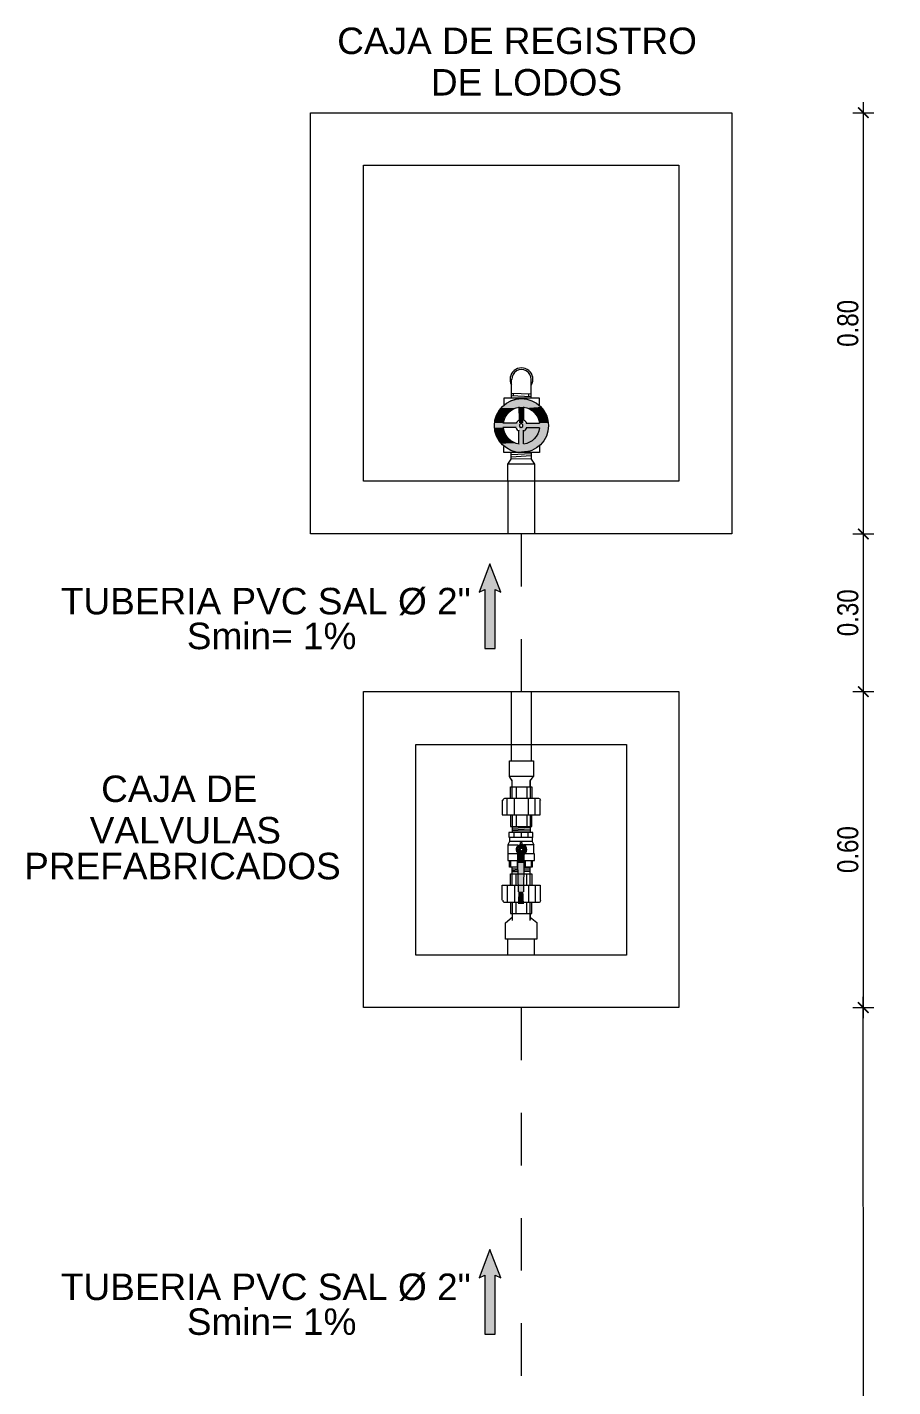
# Model space of a CAD drawing. Header units: metres. Extents: x 0 to 1843, y 1434 to 1492.
# Drawn here: x 1798.78 to 1800.425, y 1489.362 to 1491.946 of the extents above; entities that cross this region are included whole.
import ezdxf

# ---------------------------------------------------------------- set-up
doc = ezdxf.new("R2010")
doc.units = ezdxf.units.M
doc.header["$LTSCALE"] = 0.005
doc.linetypes.add('ACAD_ISO03W100', pattern=[30, 12, -18])
doc.linetypes.add('TRAZO_Y_PUNTOX2', pattern=[50.8, 25.4, -12.7, 0, -12.7])
doc.layers.add('-Acero techos', color=252, linetype='Continuous', lineweight=13)
doc.layers.add('FIC-2ES_LINEA DESAGUE', color=6, linetype='TRAZO_Y_PUNTOX2', lineweight=30)
for name, color, linetype in [('A_50_CotasExter', 7, 'Continuous'), ('PDF_Solid Fills', 7, 'Continuous'), ('PDF_Text', 7, 'Continuous')]:
    doc.layers.add(name, color=color, linetype=linetype)
doc.layers.add('PDF_Geometry', color=9, linetype='Continuous', true_color=0x808080)
doc.styles.add('-Arial Narrow', font='ARIALN.TTF')
doc.styles.add('PDF Arial-BoldMT', font='arial.ttf')
doc.dimstyles.new('Esc 1_20n', dxfattribs={"dimscale": 0.02, "dimtxt": 2, "dimasz": 1, "dimexe": 1, "dimexo": 1, "dimgap": 0.45, "dimtad": 1, "dimtoh": 1, "dimzin": 3, "dimdsep": 46, "dimtxsty": '-Arial Narrow', "dimblk": 'ARCHTICK', "dimcen": 1, "dimdle": 1, "dimclrd": 7, "dimclre": 7, "dimclrt": 7, "dimadec": 0, "dimazin": 0, "dimtfac": 1, "dimtix": 1, "dimtmove": 1, "dimatfit": 2, "dimldrblk": 'ARCHTICK', "dimfxl": 1, "dimfxlon": 1, "dimtolj": 2, "dimlwd": 5, "dimlwe": 5, "dimarcsym": 0})

# ---------------------------------------------------------------- blocks, each defined once
blk = doc.blocks.new('_ArchTick')
at = {"color": 0, "linetype": 'ByBlock', "const_width": 0.15}
blk.add_lwpolyline([(-0.5, -0.5), (0.5, 0.5)], dxfattribs=at)
blk = doc.blocks.new('*D330')
at = {"layer": 'A_50_CotasExter', "color": 7, "lineweight": 5, "ltscale": 0.005, "transparency": 16777216}
for p, q in [((1800.3693, 1488.0608), (1800.3687, 1490.1028)), ((1800.3487, 1490.0828), (1800.3887, 1490.0828)), ((1800.3493, 1488.0807), (1800.3893, 1488.0808))]:
    blk.add_line(p, q, dxfattribs=at)
at = {"layer": 'Defpoints', "color": 0, "ltscale": 0.005, "transparency": 16777216}
for p in [(1799.7185, 1490.0826), (1800.3687, 1490.0828), (1799.719, 1488.0806)]:
    blk.add_point(p, dxfattribs=at)
at = {"layer": 'A_50_CotasExter', "color": 7, "lineweight": 5, "ltscale": 0.005, "transparency": 16777216, "xscale": 0.02, "yscale": 0.02, "zscale": 0.02}
for p, rotation in [((1800.3687, 1490.0828), 90.01516006572481), ((1800.3693, 1488.0808), 270.0151600657248)]:
    blk.add_blockref('_ArchTick', p, dxfattribs=dict(at, rotation=rotation))
at = {"layer": 'A_50_CotasExter', "color": 7, "ltscale": 0.005, "transparency": 16777216, "insert": (1800.3986, 1488.7319), "char_height": 0.04, "attachment_point": 5, "rotation": 270.0152, "style": '-Arial Narrow'}
blk.add_mtext('\\A2;2.00', dxfattribs=at)
blk = doc.blocks.new('*D331')
at = {"layer": 'A_50_CotasExter', "color": 7, "lineweight": 5, "ltscale": 0.005, "transparency": 16777216}
for p, q in [((1800.3689, 1490.0626), (1800.3689, 1490.7031)), ((1800.3489, 1490.6831), (1800.3889, 1490.6831)), ((1800.3489, 1490.0826), (1800.3889, 1490.0826))]:
    blk.add_line(p, q, dxfattribs=at)
at = {"layer": 'Defpoints', "color": 0, "ltscale": 0.005, "transparency": 16777216}
for p in [(1799.628, 1490.6831), (1800.3689, 1490.6831), (1799.3283, 1490.0826)]:
    blk.add_point(p, dxfattribs=at)
at = {"layer": 'A_50_CotasExter', "color": 7, "lineweight": 5, "ltscale": 0.005, "transparency": 16777216, "xscale": 0.02, "yscale": 0.02, "zscale": 0.02}
for p, rotation in [((1800.3689, 1490.6831), 90), ((1800.3689, 1490.0826), 270)]:
    blk.add_blockref('_ArchTick', p, dxfattribs=dict(at, rotation=rotation))
at = {"layer": 'A_50_CotasExter', "color": 7, "ltscale": 0.005, "transparency": 16777216, "insert": (1800.3395, 1490.3829), "char_height": 0.04, "attachment_point": 5, "rotation": 90, "style": '-Arial Narrow'}
blk.add_mtext('\\A2;0.60', dxfattribs=at)
blk = doc.blocks.new('*D332')
at = {"layer": 'A_50_CotasExter', "color": 7, "lineweight": 5, "ltscale": 0.005, "transparency": 16777216}
for p, q in [((1800.3489, 1490.9828), (1800.3889, 1490.9828)), ((1800.3689, 1490.6631), (1800.3689, 1491.0028)), ((1800.3489, 1490.6831), (1800.3889, 1490.6831))]:
    blk.add_line(p, q, dxfattribs=at)
at = {"layer": 'Defpoints', "color": 0, "ltscale": 0.005, "transparency": 16777216}
for p in [(1799.7286, 1490.9828), (1800.3689, 1490.9828), (1799.628, 1490.6831)]:
    blk.add_point(p, dxfattribs=at)
at = {"layer": 'A_50_CotasExter', "color": 7, "lineweight": 5, "ltscale": 0.005, "transparency": 16777216, "xscale": 0.02, "yscale": 0.02, "zscale": 0.02}
for p, rotation in [((1800.3689, 1490.9828), 90), ((1800.3689, 1490.6831), 270)]:
    blk.add_blockref('_ArchTick', p, dxfattribs=dict(at, rotation=rotation))
at = {"layer": 'A_50_CotasExter', "color": 7, "ltscale": 0.005, "transparency": 16777216, "insert": (1800.3395, 1490.833), "char_height": 0.04, "attachment_point": 5, "rotation": 90, "style": '-Arial Narrow'}
blk.add_mtext('\\A2;0.30', dxfattribs=at)
blk = doc.blocks.new('*D333')
at = {"layer": 'A_50_CotasExter', "color": 7, "lineweight": 5, "ltscale": 0.005, "transparency": 16777216}
for p, q in [((1800.3489, 1491.7835), (1800.3889, 1491.7835)), ((1800.3689, 1490.9628), (1800.3689, 1491.8035)), ((1800.3489, 1490.9828), (1800.3889, 1490.9828))]:
    blk.add_line(p, q, dxfattribs=at)
at = {"layer": 'Defpoints', "color": 0, "ltscale": 0.005, "transparency": 16777216}
for p in [(1799.7286, 1491.7835), (1800.3689, 1491.7835), (1799.7286, 1490.9828)]:
    blk.add_point(p, dxfattribs=at)
at = {"layer": 'A_50_CotasExter', "color": 7, "lineweight": 5, "ltscale": 0.005, "transparency": 16777216, "xscale": 0.02, "yscale": 0.02, "zscale": 0.02}
for p, rotation in [((1800.3689, 1491.7835), 90), ((1800.3689, 1490.9828), 270)]:
    blk.add_blockref('_ArchTick', p, dxfattribs=dict(at, rotation=rotation))
at = {"layer": 'A_50_CotasExter', "color": 7, "ltscale": 0.005, "transparency": 16777216, "insert": (1800.3395, 1491.3831), "char_height": 0.04, "attachment_point": 5, "rotation": 90, "style": '-Arial Narrow'}
blk.add_mtext('\\A2;0.80', dxfattribs=at)

msp = doc.modelspace()

# ---------------------------------------------------------------- hatches: boundary and pattern name
at = {"layer": '-Acero techos', "lineweight": 5, "ltscale": 0.005, "true_color": 0x105689}
h = msp.add_hatch(color=146, dxfattribs=at)
h.dxf.hatch_style = 1
h.paths.add_polyline_path([(1799.66925, 1490.87746), (1799.66925, 1490.7652), (1799.64912, 1490.7652), (1799.64912, 1490.87746), (1799.63853, 1490.87217), (1799.65865, 1490.92618), (1799.67984, 1490.87217)])
h = msp.add_hatch(color=146, dxfattribs=at)
h.dxf.hatch_style = 1
h.paths.add_polyline_path([(1799.66925, 1489.57419), (1799.66925, 1489.46193), (1799.64912, 1489.46193), (1799.64912, 1489.57419), (1799.63853, 1489.5689), (1799.65865, 1489.62291), (1799.67984, 1489.5689)])

# ---------------------------------------------------------------- linework, layer by layer
at = {"layer": '-Acero techos', "color": 148, "ltscale": 0.005, "true_color": 0x09314e}
for points in [[(1799.66925, 1490.87746), (1799.67984, 1490.87217), (1799.65865, 1490.92618), (1799.63853, 1490.87217), (1799.64912, 1490.87746), (1799.64912, 1490.7652), (1799.66925, 1490.7652)], [(1799.66925, 1489.57419), (1799.67984, 1489.5689), (1799.65865, 1489.62291), (1799.63853, 1489.5689), (1799.64912, 1489.57419), (1799.64912, 1489.46193), (1799.66925, 1489.46193)]]:
    msp.add_lwpolyline(points, close=True, dxfattribs=at)
at = {"layer": 'FIC-2ES_LINEA DESAGUE', "color": 175, "linetype": 'ACAD_ISO03W100', "lineweight": 20, "ltscale": 0.5, "true_color": 0x4554a5}
for p, q in [((1799.69305, 1491.08343), (1799.69305, 1490.98282)), ((1799.74389, 1491.08343), (1799.74389, 1490.98282)), ((1799.69941, 1490.6831), (1799.69941, 1490.58249)), ((1799.73753, 1490.6831), (1799.73753, 1490.58249))]:
    msp.add_line(p, q, dxfattribs=at)
at = {"layer": 'FIC-2ES_LINEA DESAGUE', "color": 175, "lineweight": 20, "ltscale": 0.5, "true_color": 0x4554a5}
for p, q in [((1799.71847, 1490.98282), (1799.71847, 1490.6831)), ((1799.71847, 1490.08261), (1799.71847, 1488.55447))]:
    msp.add_line(p, q, dxfattribs=at)
at = {"layer": 'PDF_Geometry', "color": 251, "lineweight": 9, "true_color": 0x545454}
for points in [[(1799.31814, 1491.78348), (1800.1188, 1491.78348), (1800.1188, 1490.98282), (1799.31814, 1490.98282)], [(1799.41875, 1491.68392), (1800.01819, 1491.68392), (1800.01819, 1491.08343), (1799.41875, 1491.08343)], [(1800.01819, 1490.6831), (1800.01819, 1490.08261), (1799.41875, 1490.08261), (1799.41875, 1490.6831)], [(1799.91863, 1490.18216), (1799.51831, 1490.18216), (1799.51831, 1490.58249), (1799.91863, 1490.58249)]]:
    msp.add_lwpolyline(points, close=True, dxfattribs=at)
at = {"layer": 'PDF_Geometry', "color": 240, "lineweight": 0, "true_color": 0xff003f}
for points in [[(1799.69941, 1491.27724), (1799.69941, 1491.24123)], [(1799.73753, 1491.24123), (1799.73753, 1491.27724)], [(1799.75342, 1491.22746), (1799.75342, 1491.24123), (1799.68564, 1491.24123), (1799.68564, 1491.22852)], [(1799.73753, 1491.24864), (1799.69941, 1491.2497)], [(1799.73753, 1491.24335), (1799.69941, 1491.24547)], [(1799.70364, 1491.24547), (1799.70364, 1491.2497)], [(1799.73224, 1491.24864), (1799.73224, 1491.24441)], [(1799.72271, 1491.22429), (1799.72271, 1491.19887)], [(1799.728, 1491.19357), (1799.75342, 1491.19357)], [(1799.70894, 1491.1851), (1799.68352, 1491.1851)], [(1799.71423, 1491.15439), (1799.71423, 1491.1798)], [(1799.72271, 1491.15439), (1799.72271, 1491.1798)], [(1799.728, 1491.1851), (1799.75342, 1491.1851)], [(1799.75342, 1491.15121), (1799.75342, 1491.13744), (1799.68564, 1491.13744), (1799.68564, 1491.14909)], [(1799.73753, 1491.13744), (1799.73753, 1491.12473), (1799.74389, 1491.1152), (1799.74389, 1491.08343), (1799.69305, 1491.08343), (1799.69305, 1491.1152)], [(1799.74389, 1491.1152), (1799.69305, 1491.1152), (1799.69941, 1491.12473), (1799.69941, 1491.13744)], [(1799.73753, 1491.13532), (1799.69941, 1491.13321)], [(1799.73753, 1491.13109), (1799.69941, 1491.12897)], [(1799.73753, 1491.12579), (1799.69941, 1491.12473)]]:
    msp.add_lwpolyline(points, dxfattribs=at)
msp.add_lwpolyline([(1799.66763, 1491.18883, -0.9996109), (1799.77037, 1491.18883, -0.9996109)], format="xyb", close=True, dxfattribs=at)
msp.add_lwpolyline([(1799.71423, 1491.22429), (1799.71443, 1491.19894, 0.183016), (1799.70894, 1491.19357), (1799.68352, 1491.19357)], format="xyb", dxfattribs=at)
msp.add_lwpolyline([(1799.71529, 1491.18934), (1799.71529, 1491.18722), (1799.71847, 1491.1851), (1799.72165, 1491.18722), (1799.72165, 1491.18934), (1799.72165, 1491.1904), (1799.71847, 1491.19251), (1799.71529, 1491.1904)], close=True, dxfattribs=at)
at = {"layer": 'PDF_Geometry', "color": 202, "lineweight": 9, "true_color": 0xa500dd}
for points in [[(1799.69941, 1490.58249), (1799.69941, 1490.55178)], [(1799.73753, 1490.58249), (1799.73753, 1490.55178)], [(1799.70153, 1490.502), (1799.70153, 1490.51365), (1799.69623, 1490.52212), (1799.69623, 1490.55178), (1799.74177, 1490.55178), (1799.74177, 1490.52212)], [(1799.73542, 1490.51577), (1799.73542, 1490.502), (1799.73542, 1490.51365), (1799.74177, 1490.52212), (1799.69623, 1490.52212)], [(1799.70153, 1490.48082), (1799.70153, 1490.502), (1799.70153, 1490.51577)], [(1799.69835, 1490.48082), (1799.69835, 1490.502), (1799.73859, 1490.502), (1799.73859, 1490.48082)], [(1799.70894, 1490.502), (1799.70894, 1490.48082)], [(1799.72906, 1490.502), (1799.72906, 1490.48082)], [(1799.73542, 1490.502), (1799.73542, 1490.48082)], [(1799.68246, 1490.47658), (1799.68246, 1490.44905), (1799.75448, 1490.44905), (1799.75448, 1490.47658)], [(1799.6867, 1490.48082), (1799.7513, 1490.48082)], [(1799.69199, 1490.44905), (1799.69199, 1490.48082)], [(1799.70576, 1490.44905), (1799.70576, 1490.48082)], [(1799.73224, 1490.44905), (1799.73224, 1490.48082)], [(1799.74495, 1490.44905), (1799.74495, 1490.48082)], [(1799.69835, 1490.44905), (1799.69835, 1490.4268), (1799.73859, 1490.4268), (1799.73859, 1490.44905)], [(1799.70153, 1490.44905), (1799.70153, 1490.4268), (1799.70153, 1490.41516)], [(1799.70894, 1490.44905), (1799.70894, 1490.4268)], [(1799.72906, 1490.44905), (1799.72906, 1490.4268)], [(1799.73542, 1490.44905), (1799.73542, 1490.4268), (1799.73542, 1490.41516)], [(1799.70153, 1490.42363), (1799.73542, 1490.42575)], [(1799.70153, 1490.42045), (1799.73542, 1490.42257)], [(1799.70153, 1490.41833), (1799.73647, 1490.41939)], [(1799.7047, 1490.41516), (1799.7047, 1490.40668)], [(1799.71847, 1490.41516), (1799.71847, 1490.40668)], [(1799.73118, 1490.41516), (1799.73118, 1490.40668)], [(1799.69517, 1490.40668), (1799.69623, 1490.40562), (1799.69623, 1490.39821), (1799.69305, 1490.39186), (1799.69305, 1490.37491)], [(1799.69305, 1490.39186), (1799.71212, 1490.39186)], [(1799.73965, 1490.39821), (1799.69623, 1490.39821)], [(1799.71741, 1490.39291), (1799.71741, 1490.39609), (1799.71953, 1490.39609), (1799.71953, 1490.39291)], [(1799.72377, 1490.3622), (1799.74389, 1490.3622), (1799.74389, 1490.37491), (1799.74283, 1490.37491), (1799.74283, 1490.39186), (1799.72377, 1490.39186)], [(1799.74071, 1490.40668), (1799.73965, 1490.40562), (1799.73965, 1490.39821), (1799.74283, 1490.39186)], [(1799.69305, 1490.37491), (1799.69305, 1490.37491)], [(1799.71212, 1490.34949), (1799.69623, 1490.34949), (1799.69623, 1490.3622)], [(1799.69835, 1490.3622), (1799.69835, 1490.34949)], [(1799.71106, 1490.3622), (1799.71106, 1490.34949)], [(1799.71317, 1490.30289), (1799.71212, 1490.35902), (1799.71212, 1490.37597)], [(1799.71212, 1490.35902), (1799.72377, 1490.35902)], [(1799.71317, 1490.37597), (1799.72482, 1490.37597)], [(1799.72377, 1490.37597), (1799.72377, 1490.35902), (1799.72271, 1490.30289)], [(1799.74389, 1490.37491), (1799.74283, 1490.37491), (1799.72377, 1490.37491)], [(1799.73965, 1490.3622), (1799.73965, 1490.34949), (1799.72377, 1490.34949)], [(1799.72588, 1490.3622), (1799.72588, 1490.34949)], [(1799.73753, 1490.3622), (1799.73753, 1490.34949)], [(1799.69835, 1490.3156), (1799.69835, 1490.33678), (1799.73859, 1490.33678), (1799.73859, 1490.3156)], [(1799.70153, 1490.3156), (1799.70153, 1490.33678), (1799.70153, 1490.34949)], [(1799.70153, 1490.34632), (1799.71212, 1490.34632)], [(1799.70153, 1490.34314), (1799.71212, 1490.3442)], [(1799.70153, 1490.34102), (1799.71212, 1490.34102)], [(1799.70894, 1490.3156), (1799.70894, 1490.33678)], [(1799.73542, 1490.3156), (1799.73542, 1490.33678), (1799.73542, 1490.34737), (1799.72377, 1490.34737)], [(1799.72377, 1490.3442), (1799.73542, 1490.34526)], [(1799.72377, 1490.34208), (1799.73542, 1490.34208)], [(1799.72906, 1490.3156), (1799.72906, 1490.33678)], [(1799.73542, 1490.3389), (1799.73542, 1490.34949)], [(1799.68246, 1490.28701), (1799.68246, 1490.3156), (1799.75448, 1490.3156), (1799.75448, 1490.28701)], [(1799.69199, 1490.3156), (1799.69199, 1490.28277)], [(1799.70576, 1490.3156), (1799.70576, 1490.28277)], [(1799.73224, 1490.3156), (1799.73224, 1490.28277)], [(1799.74495, 1490.3156), (1799.74495, 1490.28277)], [(1799.6867, 1490.28277), (1799.7513, 1490.28277)], [(1799.69835, 1490.28277), (1799.69835, 1490.26159), (1799.73859, 1490.26159), (1799.73859, 1490.28277)], [(1799.70153, 1490.28277), (1799.70153, 1490.26159), (1799.70153, 1490.24782)], [(1799.70894, 1490.26159), (1799.70894, 1490.28277)], [(1799.72906, 1490.26159), (1799.72906, 1490.28277)], [(1799.73542, 1490.26159), (1799.73542, 1490.28277)], [(1799.73542, 1490.24782), (1799.73542, 1490.26159), (1799.73542, 1490.24994)], [(1799.73542, 1490.25418), (1799.74812, 1490.24464), (1799.74812, 1490.21287), (1799.68882, 1490.21287), (1799.68882, 1490.24359), (1799.70153, 1490.25418)], [(1799.69305, 1490.18216), (1799.69305, 1490.21287)], [(1799.74389, 1490.18216), (1799.74389, 1490.21287)]]:
    msp.add_lwpolyline(points, dxfattribs=at)
for points in [[(1799.73965, 1490.40668), (1799.74071, 1490.40668), (1799.74071, 1490.41516), (1799.69517, 1490.41516), (1799.69517, 1490.40668), (1799.69623, 1490.40668)], [(1799.71847, 1490.37703), (1799.71212, 1490.38021), (1799.71212, 1490.38656), (1799.71847, 1490.38974), (1799.72377, 1490.38656), (1799.72377, 1490.38021)]]:
    msp.add_lwpolyline(points, close=True, dxfattribs=at)
msp.add_lwpolyline([(1799.72504, 1490.3748, 3.0000228), (1799.71317, 1490.37491), (1799.69305, 1490.37491), (1799.69305, 1490.3622), (1799.71212, 1490.3622)], format="xyb", dxfattribs=at)
at = {"layer": 'PDF_Geometry', "color": 202, "lineweight": 0, "true_color": 0xa500dd}
for points in [[(1799.72588, 1490.38974), (1799.71953, 1490.38974), (1799.72588, 1490.38974)], [(1799.72588, 1490.38974), (1799.72059, 1490.38974), (1799.72588, 1490.38974)], [(1799.728, 1490.3855), (1799.72482, 1490.3855), (1799.728, 1490.3855)], [(1799.72588, 1490.37703), (1799.71106, 1490.37703), (1799.72588, 1490.37703)], [(1799.72588, 1490.37703), (1799.71847, 1490.37703), (1799.72588, 1490.37703)], [(1799.72588, 1490.37703), (1799.71953, 1490.37703), (1799.72588, 1490.37703)]]:
    msp.add_lwpolyline(points, dxfattribs=at)
at = {"layer": 'PDF_Geometry', "color": 202, "lineweight": 9, "true_color": 0xa500dd}
for radius in [0.00688, 0.00477, 0.00371, 0.00265]:
    msp.add_circle((1799.719, 1490.38285), radius, dxfattribs=at)
at = {"layer": 'PDF_Geometry', "color": 240, "lineweight": 0, "true_color": 0xff003f}
for centre, radius, start, end in [((1799.719, 1491.27671), 0.02171, 330.76487, 209.23513), ((1799.719, 1491.27671), 0.01853, 359.99977, 180.00023), ((1799.719, 1491.18881), 0.01112, 24.25481, 65.73987), ((1799.719, 1491.1888), 0.01112, 204.25481, 245.73987), ((1799.719, 1491.1888), 0.01112, 294.26013, 335.74519)]:
    msp.add_arc(centre, radius, start, end, dxfattribs=at)
at = {"layer": 'PDF_Geometry', "color": 202, "lineweight": 9, "true_color": 0xa500dd}
for centre, start, end in [((1799.68723, 1490.47605), 90.00284, 179.99716), ((1799.75183, 1490.47605), 0.00284, 89.99716), ((1799.68723, 1490.28648), 180.00284, 269.99716), ((1799.75183, 1490.28648), 270.00284, 359.99716)]:
    msp.add_arc(centre, 0.00371, start, end, dxfattribs=at)
at = {"layer": 'PDF_Geometry', "color": 240, "lineweight": 0, "true_color": 0xff003f}
for points in [[(1799.68486, 1491.19331), (1799.68685, 1491.20933), (1799.69909, 1491.22195), (1799.71463, 1491.224)], [(1799.72337, 1491.224), (1799.73891, 1491.22195), (1799.75115, 1491.20933), (1799.75314, 1491.19331)], [(1799.71463, 1491.15361), (1799.69909, 1491.15566), (1799.68685, 1491.16828), (1799.68486, 1491.1843)], [(1799.75314, 1491.1843), (1799.75115, 1491.16828), (1799.73891, 1491.15566), (1799.72337, 1491.15361)]]:
    msp.add_open_spline(points, degree=3, dxfattribs=at)
at = {"layer": 'PDF_Solid Fills', "color": 240, "true_color": 0xff003f, "transparency": 33554559}
for points in [[(1799.69835, 1491.23699), (1799.70894, 1491.24017), (1799.72906, 1491.24017)], [(1799.69835, 1491.23699), (1799.73859, 1491.23699), (1799.72906, 1491.24017)], [(1799.70894, 1491.24017), (1799.72906, 1491.24017), (1799.71847, 1491.24123)], [(1799.68988, 1491.20946), (1799.67081, 1491.20946), (1799.69199, 1491.21158)], [(1799.67081, 1491.20946), (1799.69199, 1491.21158), (1799.67187, 1491.21158)], [(1799.69199, 1491.21158), (1799.67187, 1491.21158), (1799.69623, 1491.21581)], [(1799.67187, 1491.21158), (1799.69623, 1491.21581), (1799.67399, 1491.21581)], [(1799.69623, 1491.21581), (1799.67399, 1491.21581), (1799.69941, 1491.21793)], [(1799.67399, 1491.21581), (1799.69941, 1491.21793), (1799.67505, 1491.21793)], [(1799.69941, 1491.21793), (1799.67505, 1491.21793), (1799.70153, 1491.22005)], [(1799.67505, 1491.21793), (1799.70153, 1491.22005), (1799.67717, 1491.22005)], [(1799.70153, 1491.22005), (1799.67717, 1491.22005), (1799.70788, 1491.22217)], [(1799.67717, 1491.22005), (1799.70788, 1491.22217), (1799.67928, 1491.22217)], [(1799.70788, 1491.22217), (1799.67928, 1491.22217), (1799.71423, 1491.22429)], [(1799.67928, 1491.22217), (1799.71423, 1491.22429), (1799.68034, 1491.22429)], [(1799.7566, 1491.22429), (1799.68034, 1491.22429), (1799.75554, 1491.22535)], [(1799.68034, 1491.22429), (1799.75554, 1491.22535), (1799.68246, 1491.22535)], [(1799.75554, 1491.22535), (1799.68246, 1491.22535), (1799.74707, 1491.2317)], [(1799.68246, 1491.22535), (1799.74707, 1491.2317), (1799.68988, 1491.2317)], [(1799.74707, 1491.2317), (1799.68988, 1491.2317), (1799.73859, 1491.23699)], [(1799.68988, 1491.2317), (1799.73859, 1491.23699), (1799.69835, 1491.23699)], [(1799.72271, 1491.22217), (1799.71423, 1491.22217), (1799.72271, 1491.22429)], [(1799.71423, 1491.22217), (1799.72271, 1491.22429), (1799.71423, 1491.22429)], [(1799.72271, 1491.19357), (1799.71423, 1491.19357), (1799.72271, 1491.22217)], [(1799.71423, 1491.19357), (1799.72271, 1491.22217), (1799.71423, 1491.22217)], [(1799.72906, 1491.22217), (1799.7566, 1491.22429), (1799.72271, 1491.22429)], [(1799.75766, 1491.22217), (1799.72906, 1491.22217), (1799.7566, 1491.22429)], [(1799.73542, 1491.22005), (1799.75766, 1491.22217), (1799.72906, 1491.22217)], [(1799.75977, 1491.22005), (1799.73542, 1491.22005), (1799.75766, 1491.22217)], [(1799.73859, 1491.21793), (1799.75977, 1491.22005), (1799.73542, 1491.22005)], [(1799.76189, 1491.21793), (1799.73859, 1491.21793), (1799.75977, 1491.22005)], [(1799.74071, 1491.21581), (1799.76189, 1491.21793), (1799.73859, 1491.21793)], [(1799.76295, 1491.21581), (1799.74071, 1491.21581), (1799.76189, 1491.21793)], [(1799.74601, 1491.21158), (1799.76295, 1491.21581), (1799.74071, 1491.21581)], [(1799.76507, 1491.21158), (1799.74601, 1491.21158), (1799.76295, 1491.21581)], [(1799.74707, 1491.20946), (1799.76507, 1491.21158), (1799.74601, 1491.21158)], [(1799.76613, 1491.20946), (1799.74707, 1491.20946), (1799.76507, 1491.21158)], [(1799.71529, 1491.1904), (1799.66658, 1491.1904), (1799.71847, 1491.19251)], [(1799.66658, 1491.1904), (1799.71847, 1491.19251), (1799.66763, 1491.19251)], [(1799.71529, 1491.18934), (1799.66658, 1491.18934), (1799.71529, 1491.1904)], [(1799.66658, 1491.18934), (1799.71529, 1491.1904), (1799.66658, 1491.1904)], [(1799.71529, 1491.18722), (1799.66658, 1491.18722), (1799.71529, 1491.18934)], [(1799.66658, 1491.18722), (1799.71529, 1491.18934), (1799.66658, 1491.18934)], [(1799.66763, 1491.1851), (1799.71529, 1491.18722), (1799.66658, 1491.18722)], [(1799.68564, 1491.19993), (1799.66763, 1491.19993), (1799.68776, 1491.20628)], [(1799.66763, 1491.19993), (1799.68776, 1491.20628), (1799.66975, 1491.20628)], [(1799.68564, 1491.19887), (1799.66763, 1491.19887), (1799.68564, 1491.19993)], [(1799.66763, 1491.19887), (1799.68564, 1491.19993), (1799.66763, 1491.19993)], [(1799.68352, 1491.19357), (1799.66763, 1491.19357), (1799.68564, 1491.19887)], [(1799.66763, 1491.19357), (1799.68564, 1491.19887), (1799.66763, 1491.19887)], [(1799.77036, 1491.19251), (1799.66763, 1491.19251), (1799.77036, 1491.19357)], [(1799.66763, 1491.19251), (1799.77036, 1491.19357), (1799.66763, 1491.19357)], [(1799.71847, 1491.1851), (1799.66763, 1491.1851), (1799.71529, 1491.18722)], [(1799.68776, 1491.20628), (1799.66975, 1491.20628), (1799.68988, 1491.20946)], [(1799.66975, 1491.20628), (1799.68988, 1491.20946), (1799.67081, 1491.20946)], [(1799.72165, 1491.1904), (1799.77036, 1491.19251), (1799.71847, 1491.19251)], [(1799.77036, 1491.1851), (1799.71847, 1491.1851), (1799.77036, 1491.18722)], [(1799.71847, 1491.1851), (1799.77036, 1491.18722), (1799.72165, 1491.18722)], [(1799.77036, 1491.1904), (1799.72165, 1491.1904), (1799.77036, 1491.19251)], [(1799.77036, 1491.18934), (1799.72165, 1491.18934), (1799.77036, 1491.1904)], [(1799.72165, 1491.18934), (1799.77036, 1491.1904), (1799.72165, 1491.1904)], [(1799.77036, 1491.18722), (1799.72165, 1491.18722), (1799.77036, 1491.18934)], [(1799.72165, 1491.18722), (1799.77036, 1491.18934), (1799.72165, 1491.18934)], [(1799.74918, 1491.20628), (1799.76613, 1491.20946), (1799.74707, 1491.20946)], [(1799.76719, 1491.20628), (1799.74918, 1491.20628), (1799.76613, 1491.20946)], [(1799.75236, 1491.19993), (1799.76719, 1491.20628), (1799.74918, 1491.20628)], [(1799.76931, 1491.19993), (1799.75236, 1491.19993), (1799.76719, 1491.20628)], [(1799.76931, 1491.19887), (1799.75236, 1491.19887), (1799.76931, 1491.19993)], [(1799.75236, 1491.19887), (1799.76931, 1491.19993), (1799.75236, 1491.19993)], [(1799.75342, 1491.19357), (1799.76931, 1491.19887), (1799.75236, 1491.19887)], [(1799.77036, 1491.19357), (1799.75342, 1491.19357), (1799.76931, 1491.19887)], [(1799.68564, 1491.17875), (1799.66763, 1491.17875), (1799.68352, 1491.1851)], [(1799.66763, 1491.17875), (1799.68352, 1491.1851), (1799.66763, 1491.1851)], [(1799.66763, 1491.1851), (1799.77036, 1491.1851), (1799.77036, 1491.1851)], [(1799.77036, 1491.1851), (1799.77036, 1491.1851), (1799.66763, 1491.1851)], [(1799.66975, 1491.17239), (1799.68564, 1491.17875), (1799.66763, 1491.17875)], [(1799.66763, 1491.17875), (1799.68564, 1491.17875), (1799.68564, 1491.17875)], [(1799.68564, 1491.17875), (1799.68564, 1491.17875), (1799.66763, 1491.17875)], [(1799.68776, 1491.17239), (1799.66975, 1491.17239), (1799.68564, 1491.17875)], [(1799.67081, 1491.16921), (1799.68776, 1491.17239), (1799.66975, 1491.17239)], [(1799.68988, 1491.16921), (1799.67081, 1491.16921), (1799.68776, 1491.17239)], [(1799.67187, 1491.1671), (1799.68988, 1491.16921), (1799.67081, 1491.16921)], [(1799.69199, 1491.1671), (1799.67187, 1491.1671), (1799.68988, 1491.16921)], [(1799.67399, 1491.1618), (1799.69199, 1491.1671), (1799.67187, 1491.1671)], [(1799.69623, 1491.1618), (1799.67399, 1491.1618), (1799.69199, 1491.1671)], [(1799.67505, 1491.16074), (1799.69623, 1491.1618), (1799.67399, 1491.1618)], [(1799.69941, 1491.16074), (1799.67505, 1491.16074), (1799.69623, 1491.1618)], [(1799.67717, 1491.15862), (1799.69941, 1491.16074), (1799.67505, 1491.16074)], [(1799.70153, 1491.15862), (1799.67717, 1491.15862), (1799.69941, 1491.16074)], [(1799.76931, 1491.17875), (1799.71423, 1491.17875), (1799.77036, 1491.1851)], [(1799.71423, 1491.17875), (1799.77036, 1491.1851), (1799.71423, 1491.1851)], [(1799.76613, 1491.16921), (1799.71423, 1491.16921), (1799.76931, 1491.17875)], [(1799.71423, 1491.16921), (1799.76931, 1491.17875), (1799.71423, 1491.17875)], [(1799.76189, 1491.16074), (1799.71423, 1491.16074), (1799.76613, 1491.16921)], [(1799.71423, 1491.16074), (1799.76613, 1491.16921), (1799.71423, 1491.16921)], [(1799.7566, 1491.15439), (1799.71423, 1491.15439), (1799.76189, 1491.16074)], [(1799.71423, 1491.15439), (1799.76189, 1491.16074), (1799.71423, 1491.16074)], [(1799.67928, 1491.15545), (1799.70153, 1491.15862), (1799.67717, 1491.15862)], [(1799.70788, 1491.15545), (1799.67928, 1491.15545), (1799.70153, 1491.15862)], [(1799.68034, 1491.15439), (1799.70788, 1491.15545), (1799.67928, 1491.15545)], [(1799.71423, 1491.15439), (1799.68034, 1491.15439), (1799.70788, 1491.15545)], [(1799.68246, 1491.15227), (1799.7566, 1491.15439), (1799.68034, 1491.15439)], [(1799.75554, 1491.15227), (1799.68246, 1491.15227), (1799.7566, 1491.15439)], [(1799.68988, 1491.14591), (1799.75554, 1491.15227), (1799.68246, 1491.15227)], [(1799.74707, 1491.14591), (1799.68988, 1491.14591), (1799.75554, 1491.15227)], [(1799.69835, 1491.14168), (1799.74707, 1491.14591), (1799.68988, 1491.14591)], [(1799.73859, 1491.14168), (1799.69835, 1491.14168), (1799.74707, 1491.14591)], [(1799.70894, 1491.1385), (1799.73859, 1491.14168), (1799.69835, 1491.14168)], [(1799.72906, 1491.1385), (1799.70894, 1491.1385), (1799.73859, 1491.14168)], [(1799.71847, 1491.13744), (1799.72906, 1491.1385), (1799.70894, 1491.1385)]]:
    msp.add_solid(points, dxfattribs=at)
at = {"layer": 'PDF_Solid Fills', "color": 202, "true_color": 0xa500dd, "transparency": 33554559}
for points in [[(1799.71212, 1490.3855), (1799.70788, 1490.3855), (1799.71212, 1490.38656)], [(1799.70788, 1490.3855), (1799.71212, 1490.38656), (1799.70894, 1490.38656)], [(1799.71106, 1490.38444), (1799.70788, 1490.38444), (1799.71212, 1490.3855)], [(1799.70788, 1490.38444), (1799.71212, 1490.3855), (1799.70788, 1490.3855)], [(1799.70788, 1490.3855), (1799.71212, 1490.3855), (1799.71212, 1490.3855)], [(1799.71212, 1490.3855), (1799.71212, 1490.3855), (1799.70788, 1490.3855)], [(1799.71317, 1490.38762), (1799.70894, 1490.38762), (1799.71317, 1490.38868)], [(1799.70894, 1490.38762), (1799.71317, 1490.38868), (1799.71, 1490.38868)], [(1799.71212, 1490.38656), (1799.70894, 1490.38656), (1799.71317, 1490.38762)], [(1799.70894, 1490.38656), (1799.71317, 1490.38762), (1799.70894, 1490.38762)], [(1799.70894, 1490.38762), (1799.71317, 1490.38762), (1799.71317, 1490.38762)], [(1799.71317, 1490.38762), (1799.71317, 1490.38762), (1799.70894, 1490.38762)], [(1799.71423, 1490.38868), (1799.71, 1490.38868), (1799.71529, 1490.38974)], [(1799.71, 1490.38868), (1799.71529, 1490.38974), (1799.71, 1490.38974)], [(1799.71529, 1490.38974), (1799.71, 1490.38974), (1799.71635, 1490.38974)], [(1799.71, 1490.38974), (1799.71635, 1490.38974), (1799.71106, 1490.38974)], [(1799.71423, 1490.38868), (1799.71423, 1490.38868), (1799.71, 1490.38868)], [(1799.71423, 1490.38868), (1799.71, 1490.38868), (1799.71317, 1490.38868)], [(1799.71, 1490.38868), (1799.71423, 1490.38868), (1799.71423, 1490.38868)], [(1799.71423, 1490.38868), (1799.71423, 1490.38868), (1799.71, 1490.38868)], [(1799.72482, 1490.3908), (1799.71106, 1490.3908), (1799.72377, 1490.39186)], [(1799.71106, 1490.3908), (1799.72377, 1490.39186), (1799.71317, 1490.39186)], [(1799.72588, 1490.38974), (1799.71106, 1490.38974), (1799.72482, 1490.3908)], [(1799.71106, 1490.38974), (1799.72482, 1490.3908), (1799.71106, 1490.3908)], [(1799.71847, 1490.38974), (1799.71847, 1490.38974), (1799.71106, 1490.38974)], [(1799.71847, 1490.38974), (1799.71106, 1490.38974), (1799.71635, 1490.38974)], [(1799.72377, 1490.39186), (1799.71317, 1490.39186), (1799.72165, 1490.39291)], [(1799.71317, 1490.39186), (1799.72165, 1490.39291), (1799.71423, 1490.39291)], [(1799.71423, 1490.39291), (1799.71635, 1490.39291), (1799.71953, 1490.39291)], [(1799.71423, 1490.39291), (1799.72165, 1490.39291), (1799.71953, 1490.39291)], [(1799.71635, 1490.39291), (1799.71953, 1490.39291), (1799.71847, 1490.39291)], [(1799.71953, 1490.38974), (1799.72588, 1490.38974), (1799.71847, 1490.38974)], [(1799.72059, 1490.38974), (1799.72588, 1490.38974), (1799.71953, 1490.38974)], [(1799.72165, 1490.38868), (1799.72588, 1490.38974), (1799.72059, 1490.38974)], [(1799.72588, 1490.38868), (1799.72165, 1490.38868), (1799.72588, 1490.38974)], [(1799.72271, 1490.38868), (1799.72588, 1490.38868), (1799.72165, 1490.38868)], [(1799.72165, 1490.38868), (1799.72588, 1490.38868), (1799.72588, 1490.38868)], [(1799.72588, 1490.38868), (1799.72588, 1490.38868), (1799.72165, 1490.38868)], [(1799.72377, 1490.38762), (1799.72694, 1490.38868), (1799.72271, 1490.38868)], [(1799.72694, 1490.38868), (1799.72271, 1490.38868), (1799.72588, 1490.38868)], [(1799.72694, 1490.38762), (1799.72377, 1490.38762), (1799.72694, 1490.38868)], [(1799.728, 1490.38656), (1799.72377, 1490.38656), (1799.72694, 1490.38762)], [(1799.72377, 1490.38656), (1799.72694, 1490.38762), (1799.72377, 1490.38762)], [(1799.72377, 1490.38762), (1799.72694, 1490.38762), (1799.72694, 1490.38762)], [(1799.72694, 1490.38762), (1799.72694, 1490.38762), (1799.72377, 1490.38762)], [(1799.728, 1490.3855), (1799.72377, 1490.3855), (1799.728, 1490.38656)], [(1799.72377, 1490.3855), (1799.728, 1490.38656), (1799.72377, 1490.38656)], [(1799.72482, 1490.3855), (1799.728, 1490.3855), (1799.72377, 1490.3855)], [(1799.728, 1490.38444), (1799.72482, 1490.38444), (1799.728, 1490.3855)], [(1799.72482, 1490.38444), (1799.728, 1490.3855), (1799.72482, 1490.3855)], [(1799.71106, 1490.38338), (1799.70788, 1490.38338), (1799.71106, 1490.38444)], [(1799.70788, 1490.38338), (1799.71106, 1490.38444), (1799.70788, 1490.38444)], [(1799.71106, 1490.38232), (1799.70788, 1490.38232), (1799.71106, 1490.38338)], [(1799.70788, 1490.38232), (1799.71106, 1490.38338), (1799.70788, 1490.38338)], [(1799.71212, 1490.38126), (1799.70788, 1490.38126), (1799.71212, 1490.38232)], [(1799.70788, 1490.38126), (1799.71212, 1490.38232), (1799.70788, 1490.38232)], [(1799.71106, 1490.38232), (1799.71106, 1490.38232), (1799.70788, 1490.38232)], [(1799.71106, 1490.38232), (1799.70788, 1490.38232), (1799.71212, 1490.38232)], [(1799.70894, 1490.38021), (1799.71212, 1490.38126), (1799.70788, 1490.38126)], [(1799.71212, 1490.38021), (1799.70894, 1490.38021), (1799.71212, 1490.38126)], [(1799.71317, 1490.37915), (1799.70894, 1490.37915), (1799.71212, 1490.38021)], [(1799.70894, 1490.37915), (1799.71212, 1490.38021), (1799.70894, 1490.38021)], [(1799.70894, 1490.38021), (1799.71212, 1490.38021), (1799.71212, 1490.38021)], [(1799.71212, 1490.38021), (1799.71212, 1490.38021), (1799.70894, 1490.38021)], [(1799.71317, 1490.37809), (1799.70894, 1490.37809), (1799.71317, 1490.37915)], [(1799.70894, 1490.37809), (1799.71317, 1490.37915), (1799.70894, 1490.37915)], [(1799.71, 1490.37809), (1799.71317, 1490.37809), (1799.70894, 1490.37809)], [(1799.71529, 1490.37703), (1799.71, 1490.37703), (1799.71423, 1490.37809)], [(1799.71, 1490.37703), (1799.71423, 1490.37809), (1799.71, 1490.37809)], [(1799.71, 1490.37809), (1799.71423, 1490.37809), (1799.71423, 1490.37809)], [(1799.71423, 1490.37809), (1799.71423, 1490.37809), (1799.71, 1490.37809)], [(1799.71423, 1490.37809), (1799.71, 1490.37809), (1799.71317, 1490.37809)], [(1799.71106, 1490.37703), (1799.71529, 1490.37703), (1799.71, 1490.37703)], [(1799.71212, 1490.37597), (1799.72588, 1490.37703), (1799.71106, 1490.37703)], [(1799.71106, 1490.37703), (1799.72588, 1490.37703), (1799.72588, 1490.37703)], [(1799.71635, 1490.37703), (1799.71635, 1490.37703), (1799.71106, 1490.37703)], [(1799.71635, 1490.37703), (1799.71106, 1490.37703), (1799.71847, 1490.37703)], [(1799.71635, 1490.37703), (1799.71106, 1490.37703), (1799.71529, 1490.37703)], [(1799.72377, 1490.37597), (1799.71212, 1490.37597), (1799.72588, 1490.37703)], [(1799.72377, 1490.35902), (1799.71212, 1490.35902), (1799.72377, 1490.37597)], [(1799.71212, 1490.35902), (1799.72377, 1490.37597), (1799.71212, 1490.37597)], [(1799.71317, 1490.30289), (1799.72377, 1490.35902), (1799.71212, 1490.35902)], [(1799.72271, 1490.30289), (1799.71317, 1490.30289), (1799.72377, 1490.35902)], [(1799.71847, 1490.37703), (1799.72588, 1490.37703), (1799.71953, 1490.37703)], [(1799.71953, 1490.37703), (1799.72588, 1490.37703), (1799.72059, 1490.37703)], [(1799.72588, 1490.37703), (1799.72059, 1490.37703), (1799.72588, 1490.37809)], [(1799.72059, 1490.37703), (1799.72588, 1490.37809), (1799.72165, 1490.37809)], [(1799.72588, 1490.37809), (1799.72165, 1490.37809), (1799.72694, 1490.37809)], [(1799.72165, 1490.37809), (1799.72694, 1490.37809), (1799.72271, 1490.37809)], [(1799.72694, 1490.37809), (1799.72271, 1490.37809), (1799.72694, 1490.37915)], [(1799.72271, 1490.37809), (1799.72694, 1490.37915), (1799.72377, 1490.37915)], [(1799.72271, 1490.37809), (1799.72694, 1490.37809), (1799.72694, 1490.37809)], [(1799.72694, 1490.37809), (1799.72694, 1490.37809), (1799.72271, 1490.37809)], [(1799.728, 1490.38021), (1799.72377, 1490.38021), (1799.728, 1490.38126)], [(1799.72377, 1490.38021), (1799.728, 1490.38126), (1799.72482, 1490.38126)], [(1799.72694, 1490.37915), (1799.72377, 1490.37915), (1799.72694, 1490.38021)], [(1799.72377, 1490.37915), (1799.72694, 1490.38021), (1799.72377, 1490.38021)], [(1799.728, 1490.38021), (1799.728, 1490.38021), (1799.72377, 1490.38021)], [(1799.728, 1490.38021), (1799.72377, 1490.38021), (1799.72694, 1490.38021)], [(1799.728, 1490.38338), (1799.72482, 1490.38338), (1799.728, 1490.38444)], [(1799.72482, 1490.38338), (1799.728, 1490.38444), (1799.72482, 1490.38444)], [(1799.728, 1490.38232), (1799.72482, 1490.38232), (1799.728, 1490.38338)], [(1799.72482, 1490.38232), (1799.728, 1490.38338), (1799.72482, 1490.38338)], [(1799.728, 1490.38126), (1799.72482, 1490.38126), (1799.728, 1490.38232)], [(1799.72482, 1490.38126), (1799.728, 1490.38232), (1799.72482, 1490.38232)], [(1799.72482, 1490.38232), (1799.728, 1490.38232), (1799.728, 1490.38232)], [(1799.728, 1490.38232), (1799.728, 1490.38232), (1799.72482, 1490.38232)], [(1799.72377, 1490.27959), (1799.71212, 1490.27959), (1799.72271, 1490.30289)], [(1799.71212, 1490.27959), (1799.72271, 1490.30289), (1799.71317, 1490.30289)]]:
    msp.add_solid(points, dxfattribs=at)

# ---------------------------------------------------------------- texts
at = {"layer": 'PDF_Text', "style": 'PDF Arial-BoldMT'}
for s, height, p in [('CAJA DE REGISTRO', 0.0503406, (1799.36878, 1491.89494)), ('DE LODOS', 0.050341, (1799.54693, 1491.81617)), ('CAJA DE', 0.050341, (1798.92011, 1490.47331)), ('VALVULAS', 0.050341, (1798.89838, 1490.39454)), ('PREFABRICADOS', 0.0503406, (1798.77376, 1490.32647))]:
    msp.add_text(s, height=height, dxfattribs=at).set_placement(p)
at = {"layer": 'PDF_Text', "attachment_point": 4, "style": 'PDF Arial-BoldMT'}
for s, insert, char_height in [('TUBERIA PVC SAL Ø 2"', (1798.8435, 1490.85423), 0.0503406), ('Smin= 1%', (1799.08294, 1490.78864), 0.050341), ('TUBERIA PVC SAL Ø 2"', (1798.8435, 1489.55096), 0.0503406), ('Smin= 1%', (1799.08294, 1489.48537), 0.050341)]:
    msp.add_mtext(s, dxfattribs=dict(at, insert=insert, char_height=char_height))

# ---------------------------------------------------------------- dimensions: what is measured, and where the dimension line sits
at = {"layer": 'A_50_CotasExter', "color": 18, "ltscale": 0.005, "true_color": 0x000000}
for base, p1, p2, picture, middle in [((1800.36891, 1491.78348), (1799.72863, 1490.98282), (1799.72863, 1491.78348), '*D333', (1800.33948, 1491.38315)), ((1800.36891, 1490.98282), (1799.62801, 1490.6831), (1799.72863, 1490.98282), '*D332', (1800.33948, 1490.83296)), ((1800.36891, 1490.6831), (1799.3283, 1490.08261), (1799.62801, 1490.6831), '*D331', (1800.33948, 1490.38285))]:
    dim = msp.add_linear_dim(base=base, p1=p1, p2=p2, angle=270, dimstyle='Esc 1_20n', dxfattribs=at)
    dim.commit()
    dim.dimension.update_dxf_attribs({"geometry": picture, "text_midpoint": middle})
dim = msp.add_linear_dim(base=(1800.36872, 1490.08278), p1=(1799.719, 1488.08058), p2=(1799.71847, 1490.08261), angle=90.01516, dimstyle='Esc 1_20n', dxfattribs=at)
dim.commit()
dim.dimension.update_dxf_attribs({"geometry": '*D330', "text_midpoint": (1800.36917, 1488.73186), "dimtype": 161})

doc.saveas('drawing.dxf')
